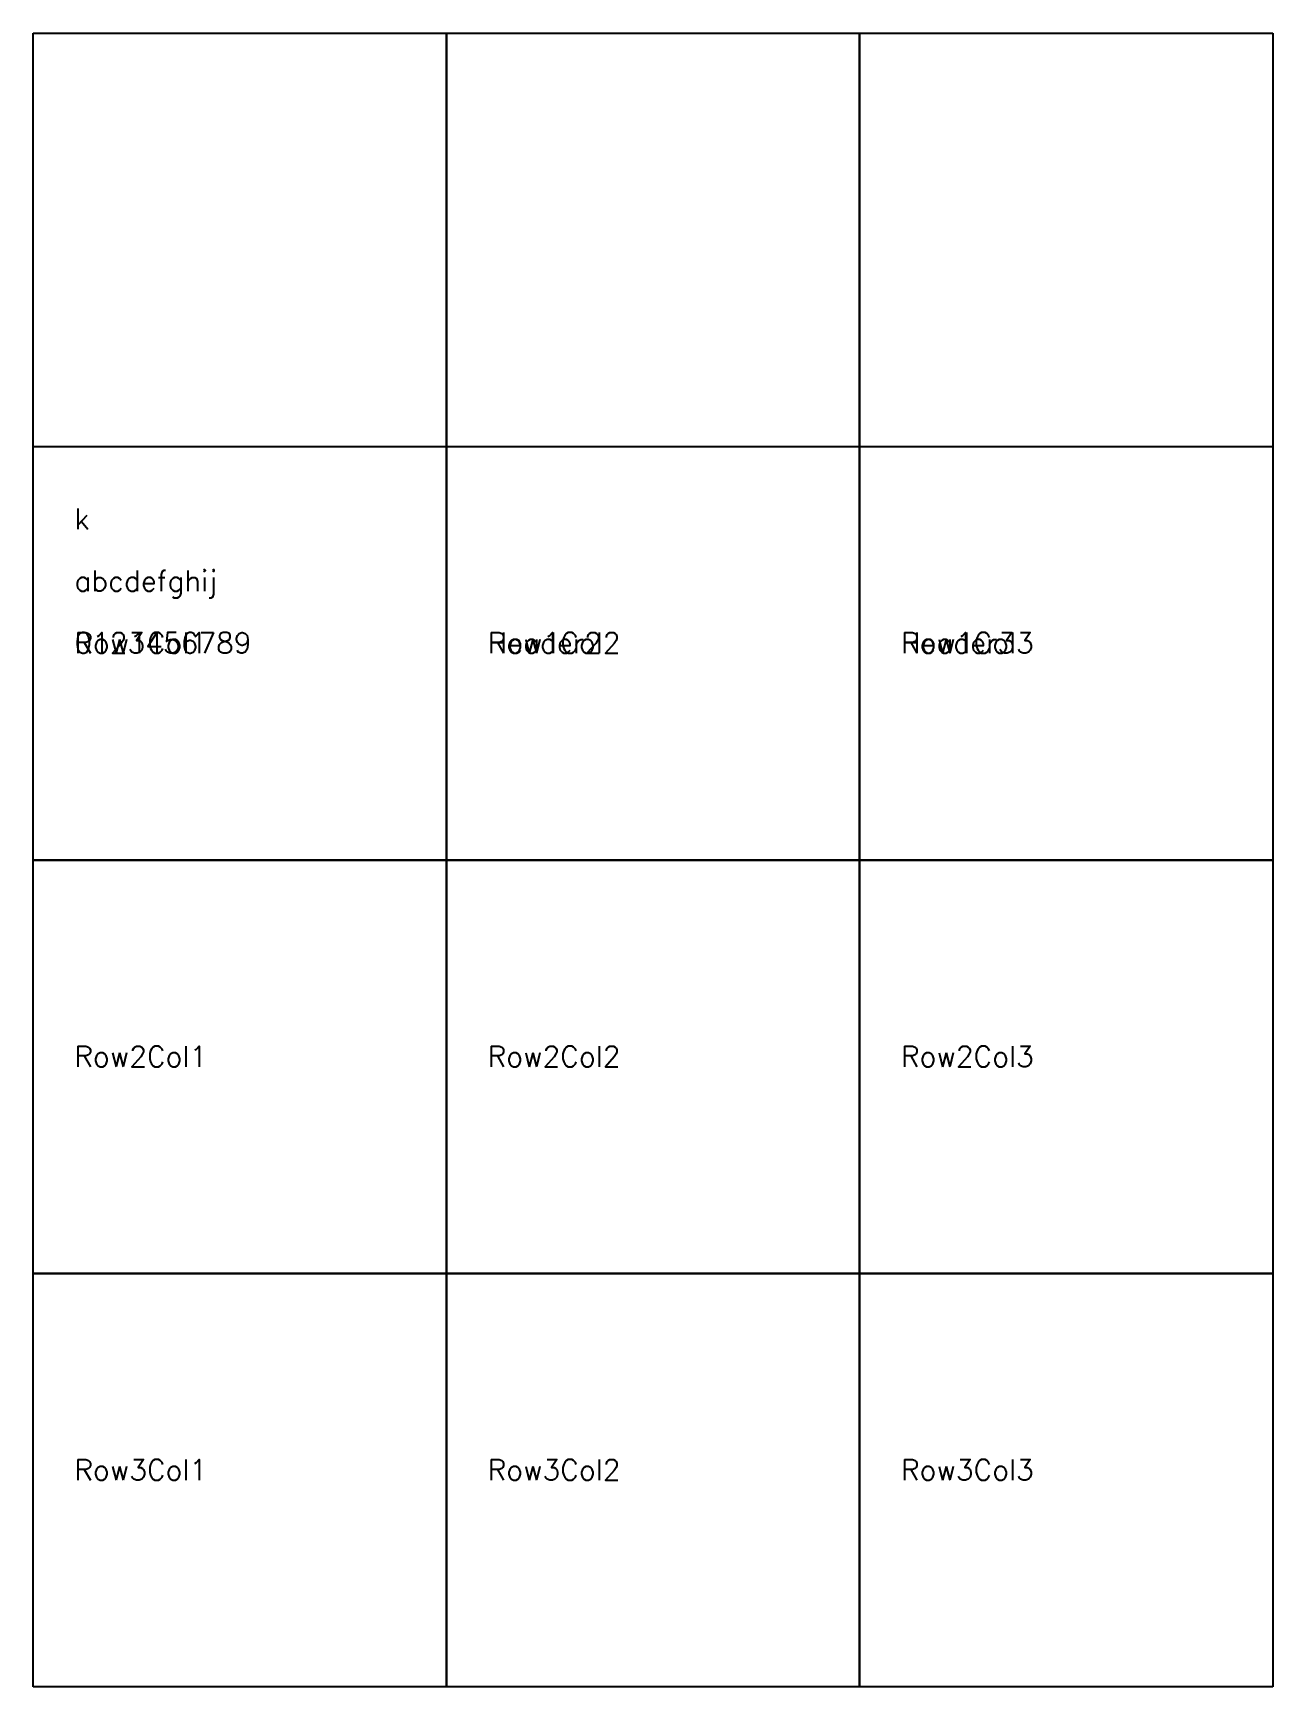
# Model space of a CAD drawing. Extents: x 0 to 30, y -40 to 0.
import ezdxf

# ---------------------------------------------------------------- set-up
doc = ezdxf.new("R2010")
doc.units = 0
doc.styles.get("Standard").update_dxf_attribs({"font": 'simplex.shx'})

msp = doc.modelspace()

# ---------------------------------------------------------------- linework, layer by layer
for p, q in [((0, 0), (10, 0)), ((0, -30), (0, 0)), ((10, 0), (10, -30)), ((10, 0), (20, 0)), ((10, -30), (10, 0)), ((20, 0), (20, -30)), ((20, 0), (30, 0)), ((20, -30), (20, 0)), ((30, 0), (30, -30)), ((0, -10), (10, -10)), ((0, -20), (0, -10)), ((10, -10), (10, -20)), ((10, -10), (20, -10)), ((10, -20), (10, -10)), ((20, -10), (20, -20)), ((20, -10), (30, -10)), ((20, -20), (20, -10)), ((30, -10), (30, -20)), ((10, -20), (0, -20)), ((0, -20), (10, -20)), ((0, -30), (0, -20)), ((20, -20), (10, -20)), ((10, -20), (10, -30)), ((10, -20), (20, -20)), ((10, -30), (10, -20)), ((30, -20), (20, -20)), ((20, -20), (20, -30)), ((20, -20), (30, -20)), ((20, -30), (20, -20)), ((30, -20), (30, -30)), ((10, -30), (0, -30)), ((10, -30), (0, -30)), ((0, -30), (10, -30)), ((0, -40), (0, -30)), ((20, -30), (10, -30)), ((20, -30), (10, -30)), ((10, -30), (10, -40)), ((10, -30), (20, -30)), ((10, -40), (10, -30)), ((30, -30), (20, -30)), ((30, -30), (20, -30)), ((20, -30), (20, -40)), ((20, -30), (30, -30)), ((20, -40), (20, -30)), ((30, -30), (30, -40)), ((10, -40), (0, -40)), ((20, -40), (10, -40)), ((30, -40), (20, -40))]:
    msp.add_line(p, q)

# ---------------------------------------------------------------- texts
for s, p in [('k', (1, -12)), ('abcdefghij', (1, -13.5)), ('0123456789', (1, -15)), ('Row1Col1', (1, -15)), ('Header2', (11, -15)), ('Row1Col2', (11, -15)), ('Header3', (21, -15)), ('Row1Col3', (21, -15)), ('Row2Col1', (1, -25)), ('Row2Col2', (11, -25)), ('Row2Col3', (21, -25)), ('Row3Col1', (1, -35)), ('Row3Col2', (11, -35)), ('Row3Col3', (21, -35))]:
    msp.add_text(s, height=0.5).set_placement(p)

doc.saveas('drawing.dxf')
